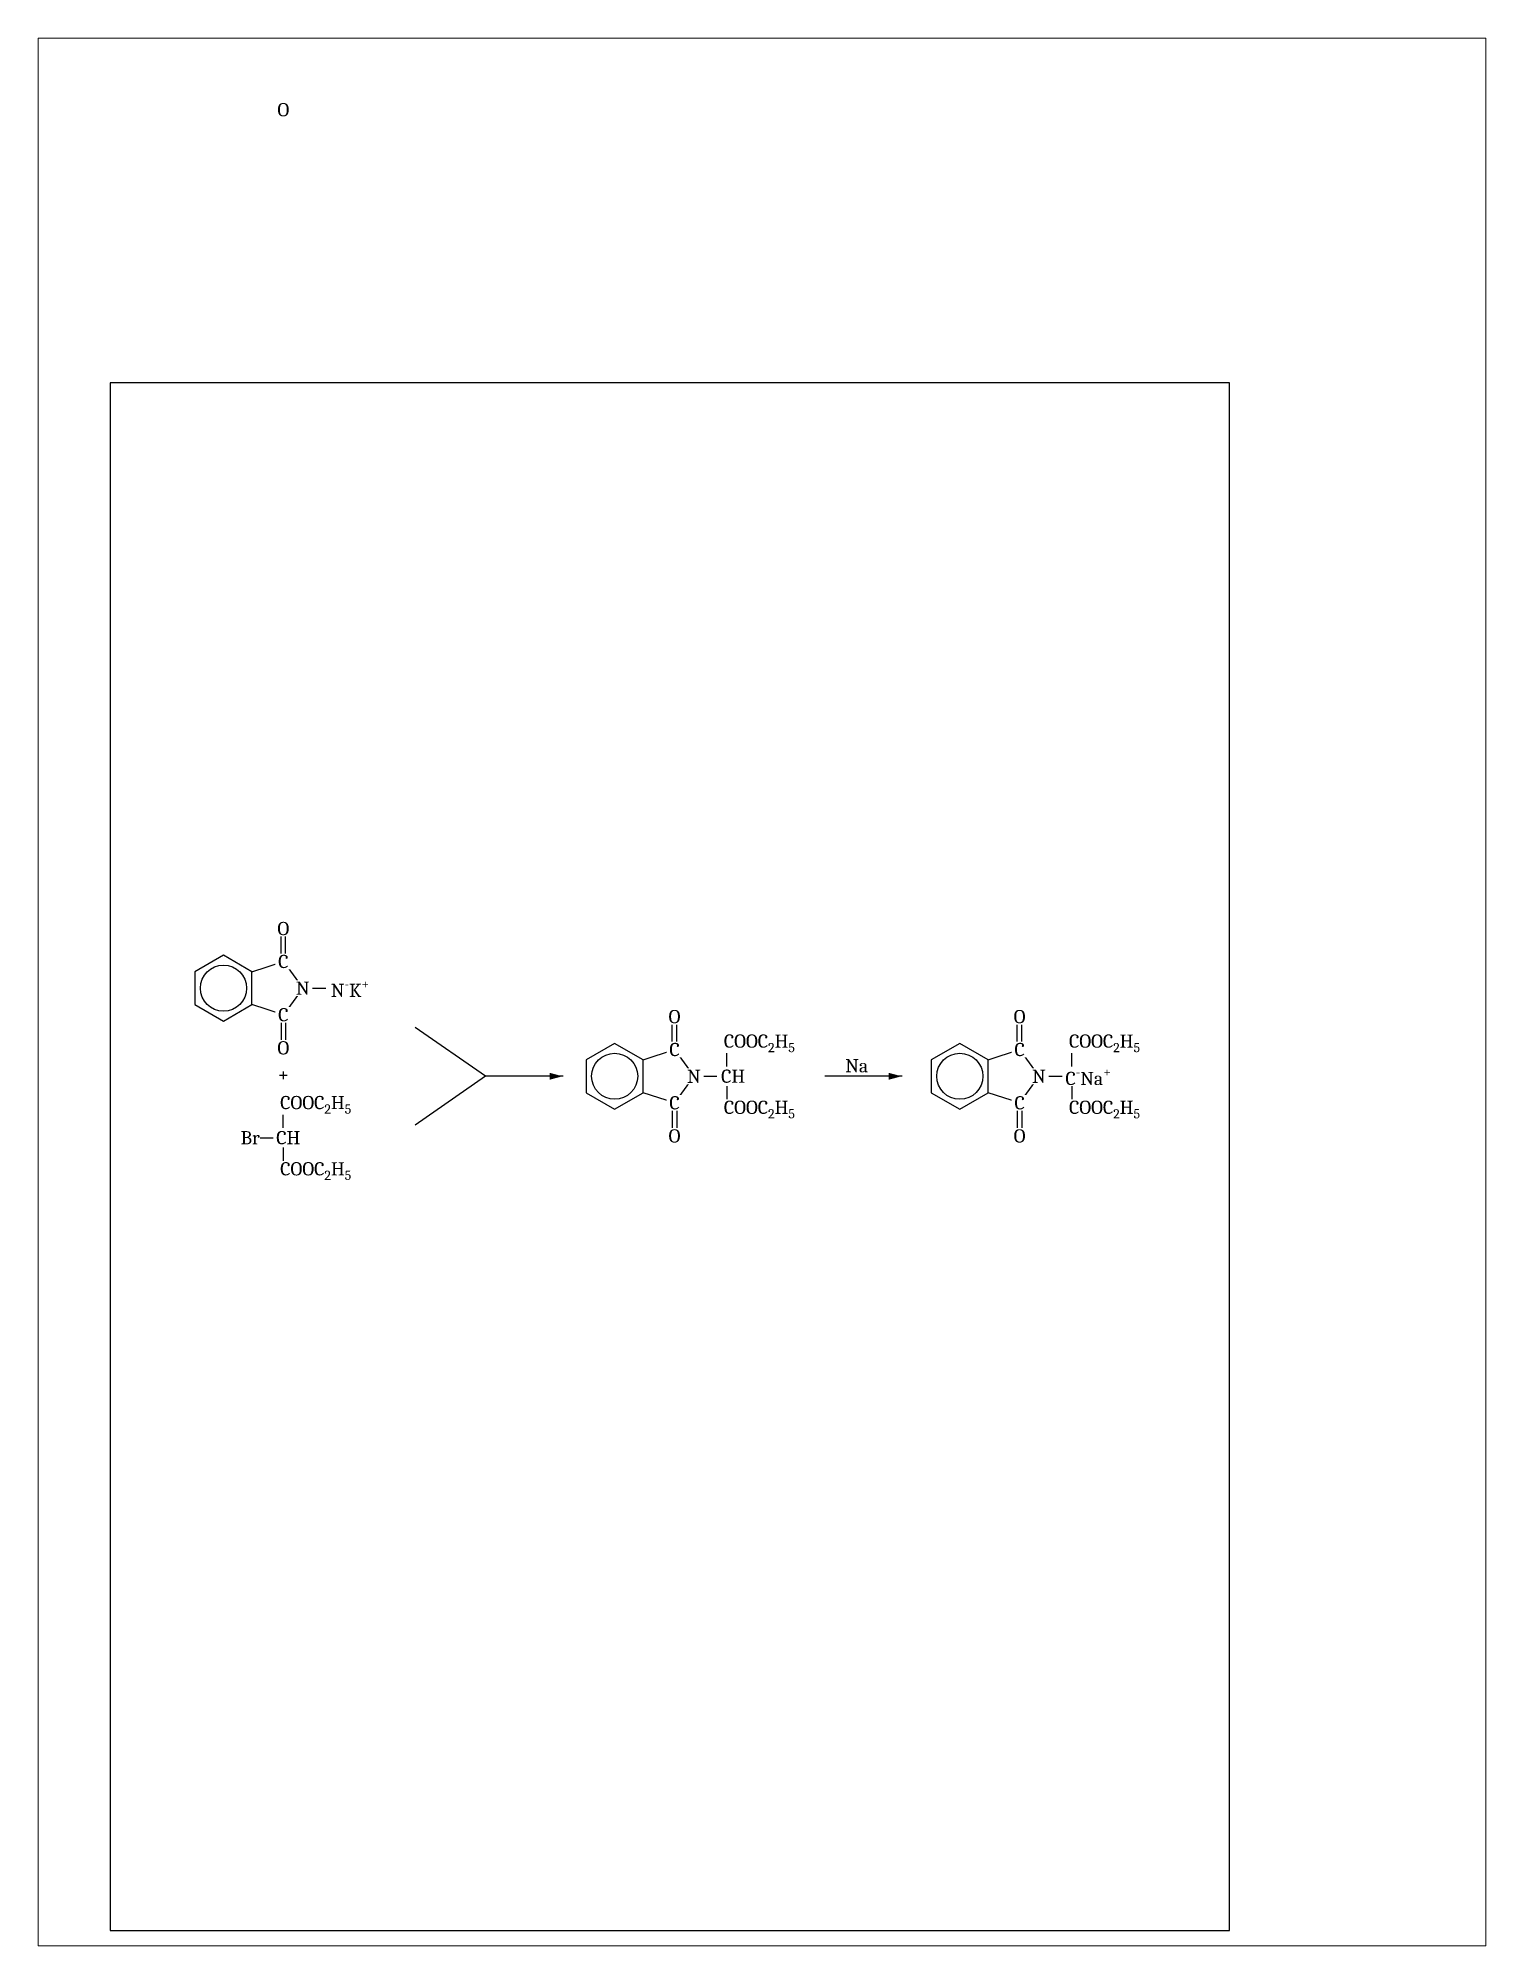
# Paper-space layout 'Présentation1' of a CAD drawing. Extents: x 20 to 179, y 26 to 235.
# The model-space entities are those that its viewports show. They can reach past a viewport. Long polylines and large blocks are cut down to what shows.
import ezdxf

# ---------------------------------------------------------------- set-up
doc = ezdxf.new("R2010")
doc.units = 0
doc.layers.get('0').update_dxf_attribs({"color": 31, "linetype": 'CONTINUOUS', "plot": 0})
for name, color, linetype in [('00.1-SYMBOLS', 3, 'CONTINUOUS'), ('00.4-TEXT', 2, 'CONTINUOUS'), ('01.4-CONTINUOUS-035', 7, 'CONTINUOUS'), ('01.5-CONTINUOUS-050', 4, 'CONTINUOUS')]:
    doc.layers.add(name, color=color, linetype=linetype)
doc.layers.add('00.8-CADRES', color=9, linetype='CONTINUOUS', plot=False)
doc.styles.add('Cambria-2', font='Cambria.ttf', dxfattribs={"height": 2})
doc.styles.add('Latin-2-5', font='ISOCP.SHX', dxfattribs={"height": 2.5})
doc.dimstyles.new('ISO129 TC10', dxfattribs={"dimscale": 0, "dimtxt": 2.5, "dimasz": 2, "dimexe": 1.5, "dimexo": 0, "dimgap": 1, "dimtad": 1, "dimdsep": 46, "dimlunit": 6, "dimtxsty": 'Latin-2-5', "dimblk": 'FL30°iso129', "dimcen": 1.75, "dimclrd": 256, "dimclre": 256, "dimclrt": 2, "dimaunit": 1, "dimadec": 0, "dimazin": 0, "dimtfac": 2.5, "dimtmove": 0, "dimatfit": 0, "dimldrblk": 'FL30°iso129', "dimfxl": 1, "dimtolj": 1, "dimtzin": 0, "dimlwd": -1, "dimlwe": -1, "dimarcsym": 0})

# ---------------------------------------------------------------- blocks, each defined once
blk = doc.blocks.new('FL30°iso129')
blk.add_hatch(color=256).paths.add_polyline_path([(-0.05, 0), (-1.02, 0.26), (-1.02, -0.26)])

msp = doc.modelspace()

# ---------------------------------------------------------------- linework, layer by layer
at = {"layer": '00.1-SYMBOLS'}
for q in [(46.33, 137.1), (46.33, 122.3)]:
    msp.add_line((57.03, 129.7), q, dxfattribs=at)
at = {"layer": '00.8-CADRES'}
msp.add_lwpolyline([(0, 0), (170, 0), (170, 235), (0, 235)], close=True, dxfattribs=at)
at = {"layer": '01.4-CONTINUOUS-035'}
for p, q in [((25.96, 147.12), (25.96, 152.12)), ((26.66, 147.12), (26.66, 152.12)), ((30.75, 143.08), (32.75, 143.08)), ((25.96, 139.03), (25.96, 134.03)), ((26.66, 139.03), (26.66, 134.03)), ((85.36, 133.75), (85.36, 138.75)), ((86.06, 133.75), (86.06, 138.75)), ((137.76, 133.75), (137.76, 138.75)), ((138.46, 133.75), (138.46, 138.75)), ((93.65, 131.2), (93.65, 133.2)), ((146.05, 131.2), (146.05, 133.2)), ((90.15, 129.7), (92.15, 129.7)), ((93.65, 128.2), (93.65, 126.2)), ((142.55, 129.7), (144.55, 129.7)), ((146.05, 128.2), (146.05, 126.2)), ((85.36, 125.66), (85.36, 120.66)), ((86.06, 125.66), (86.06, 120.66)), ((137.76, 125.66), (137.76, 120.66)), ((138.46, 125.66), (138.46, 120.66)), ((26.28, 121.87), (26.28, 123.87)), ((22.78, 120.37), (24.78, 120.37)), ((26.28, 118.87), (26.28, 116.87))]:
    msp.add_line(p, q, dxfattribs=at)
for points in [[(17.22, 138.08), (21.55, 140.58), (21.55, 145.58), (17.22, 148.08), (12.89, 145.58), (12.89, 140.58)], [(21.55, 140.58), (21.55, 145.58), (26.31, 147.12), (29.25, 143.08), (26.31, 139.03)], [(76.62, 124.7), (80.95, 127.2), (80.95, 132.2), (76.62, 134.7), (72.29, 132.2), (72.29, 127.2)], [(80.95, 127.2), (80.95, 132.2), (85.71, 133.75), (88.65, 129.7), (85.71, 125.66)], [(129.03, 124.7), (133.36, 127.2), (133.36, 132.2), (129.03, 134.7), (124.7, 132.2), (124.7, 127.2)], [(133.36, 127.2), (133.36, 132.2), (138.11, 133.75), (141.05, 129.7), (138.11, 125.66)]]:
    msp.add_lwpolyline(points, close=True, dxfattribs=at)
for centre in [(17.22, 143.08), (76.62, 129.7), (129.03, 129.7)]:
    msp.add_circle(centre, 3.5, dxfattribs=at)

# ---------------------------------------------------------------- texts
at = {"layer": '00.4-TEXT', "extrusion": (0, 0, -1), "insert": (26.31, 276.46), "char_height": 2, "attachment_point": 5, "text_direction": (1, 0, 0), "style": 'Cambria-2', "bg_fill": 3, "box_fill_scale": 1.1, "bg_fill_color": 256, "bg_fill_transparency": 0}
msp.add_mtext_dynamic_manual_height_columns('O', width=2, gutter_width=10, heights=[0], dxfattribs=at)

# ---------------------------------------------------------------- leaders
at = {"layer": '00.1-SYMBOLS'}
for points in [[(68.81, 129.7), (57.03, 129.7)], [(120.29, 129.7), (108.52, 129.7)]]:
    msp.add_leader(points, dimstyle='ISO129 TC10', override={"dimscale": 1, "dimtad": 0}, dxfattribs=at)

# ---------------------------------------------------------------- next in the draw order: texts
at = {"layer": '00.4-TEXT', "char_height": 2, "attachment_point": 5, "style": 'Cambria-2', "bg_fill": 3, "box_fill_scale": 1.1, "bg_fill_color": 256, "bg_fill_transparency": 0}
for s, insert in [('O', (26.31, 152.12)), ('C', (26.31, 147.12)), ('N', (29.25, 143.08)), ('\\A1;N{\\H0.7x;\\S-^ ;}K{\\H0.7x;\\S+^ ;}', (36.43, 143.08)), ('C', (26.31, 139.03)), ('O', (85.71, 138.75)), ('O', (138.11, 138.75)), ('\\A1;COOC{\\H0.7x;\\S^ 2;}H{\\H0.7x;\\S^ 5;}', (98.6, 134.7)), ('\\A1;COOC{\\H0.7x;\\S^ 2;}H{\\H0.7x;\\S^ 5;}', (151.01, 134.7)), ('C', (85.71, 133.75)), ('C', (138.11, 133.75)), ('N', (88.65, 129.7)), ('CH', (94.61, 129.7)), ('Na', (113.38, 131.3)), ('N', (141.05, 129.7)), ('\\A1;C{\\H0.7x;\\S-^ ;}Na{\\H0.7x;\\S+^ ;}', (148.52, 129.7)), ('\\A1;COOC{\\H0.7x;\\S^ 2;}H{\\H0.7x;\\S^ 5;}', (31.23, 125.37)), ('C', (85.71, 125.66)), ('\\A1;COOC{\\H0.7x;\\S^ 2;}H{\\H0.7x;\\S^ 5;}', (98.6, 124.65)), ('C', (138.11, 125.66)), ('\\A1;COOC{\\H0.7x;\\S^ 2;}H{\\H0.7x;\\S^ 5;}', (151.01, 124.65)), ('Br', (21.28, 120.37)), ('\\A1;CH', (27.06, 120.37)), ('\\A1;COOC{\\H0.7x;\\S^ 2;}H{\\H0.7x;\\S^ 5;}', (31.23, 115.31))]:
    msp.add_mtext_dynamic_manual_height_columns(s, width=2, gutter_width=10, heights=[0], dxfattribs=dict(at, insert=insert))
at = {"layer": '00.4-TEXT', "extrusion": (0, 0, -1), "char_height": 2, "attachment_point": 5, "text_direction": (1, 0, 0), "style": 'Cambria-2', "bg_fill": 3, "box_fill_scale": 1.1, "bg_fill_color": 256, "bg_fill_transparency": 0}
for s, insert in [('O', (26.31, 134.03)), ('+', (26.31, 129.7)), ('O', (85.71, 120.66)), ('O', (138.11, 120.66))]:
    msp.add_mtext_dynamic_manual_height_columns(s, width=2, gutter_width=10, heights=[0], dxfattribs=dict(at, insert=insert))

psp = doc.layouts.new('Présentation1')

# ---------------------------------------------------------------- viewports
at = {"layer": '01.5-CONTINUOUS-050'}
psp.add_viewport(center=(99.21, 130.71), size=(158.73, 209.13), view_center_point=(99, 142.5), view_height=289.634, dxfattribs=at)

doc.saveas('drawing.dxf')
